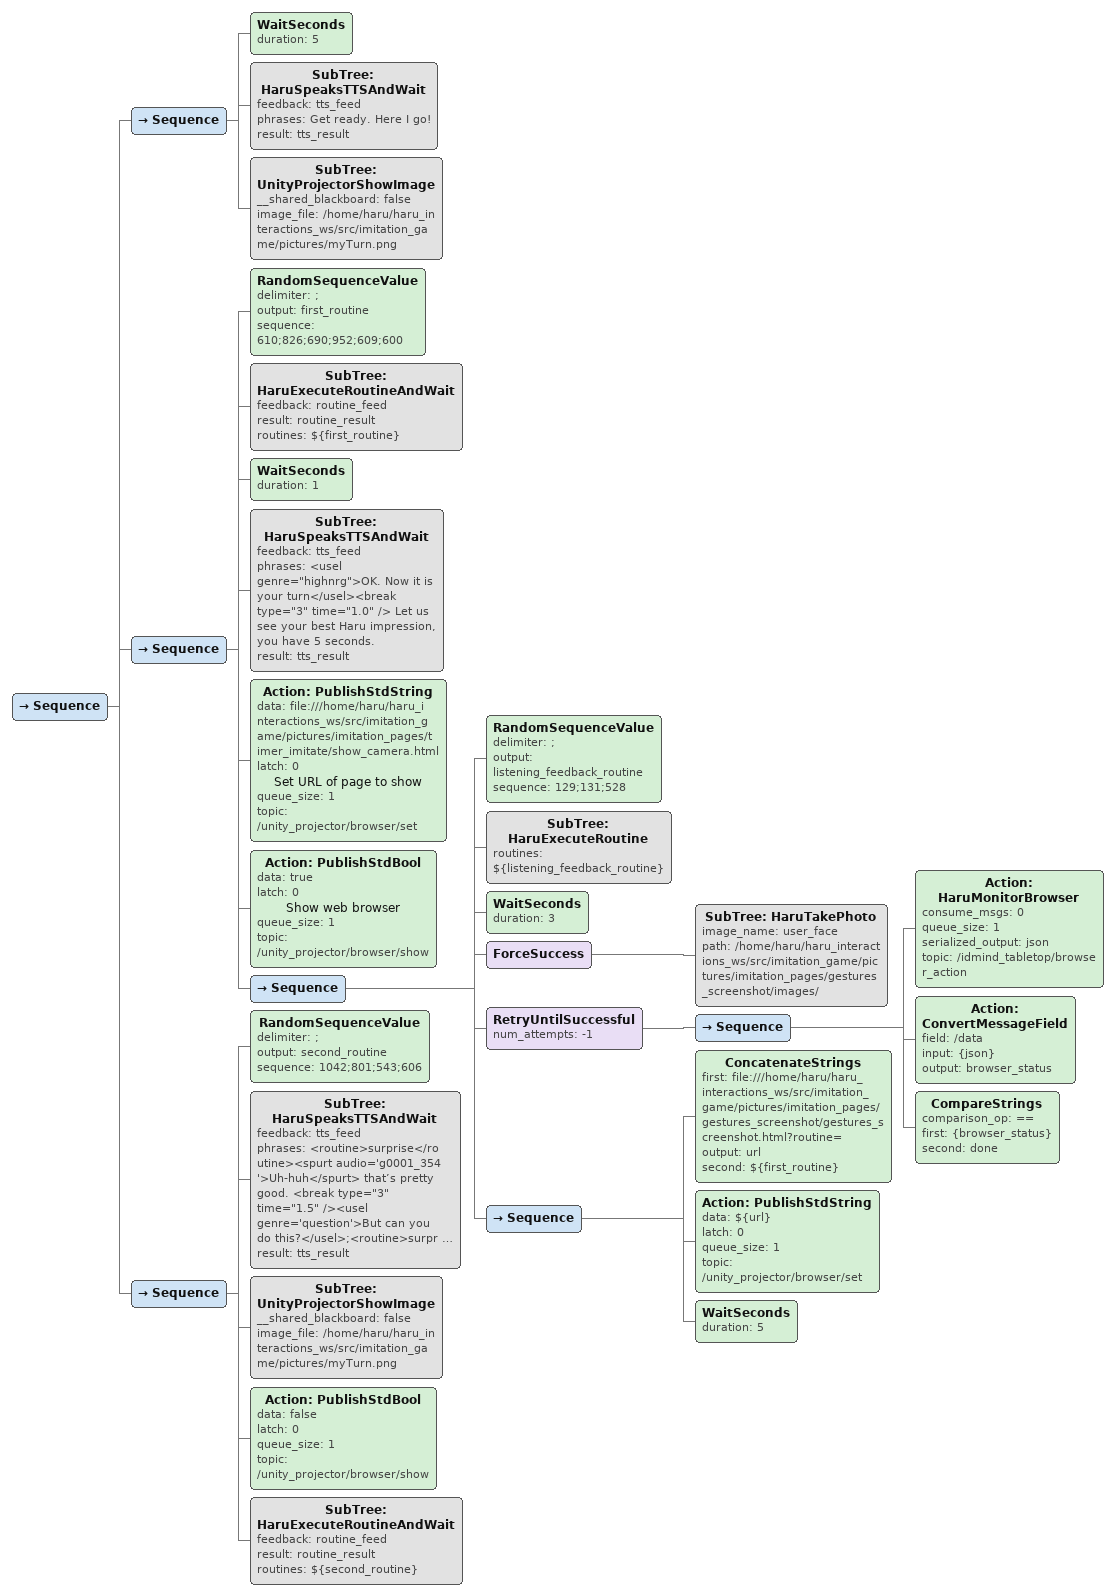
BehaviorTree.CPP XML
<Sequence>
    <Sequence>
        <WaitSeconds duration="5"/>
        <SubTree ID="HaruSpeaksTTSAndWait" feedback="tts_feed" phrases="Get ready. Here I go!" result="tts_result"/>
        <SubTree ID="UnityProjectorShowImage" __shared_blackboard="false" image_file="/home/haru/haru_interactions_ws/src/imitation_game/pictures/myTurn.png"/>
    </Sequence>
    <Sequence>
        <RandomSequenceValue delimiter=";" output="first_routine" sequence="610;826;690;952;609;600"/>
        <SubTree ID="HaruExecuteRoutineAndWait" feedback="routine_feed" result="routine_result" routines="${first_routine}"/>
        <WaitSeconds duration="1"/>
        <SubTree ID="HaruSpeaksTTSAndWait" feedback="tts_feed" phrases="&lt;usel genre=&quot;highnrg&quot;>OK. Now it is your turn&lt;/usel>&lt;break type=&quot;3&quot; time=&quot;1.0&quot; /> Let us see your best Haru impression, you have 5 seconds." result="tts_result"/>
        <Action ID="PublishStdString" data="file:///home/haru/haru_interactions_ws/src/imitation_game/pictures/imitation_pages/timer_imitate/show_camera.html" latch="0" name="Set URL of page to show" queue_size="1" topic="/unity_projector/browser/set"/>
        <Action ID="PublishStdBool" data="true" latch="0" name="Show web browser" queue_size="1" topic="/unity_projector/browser/show"/>
        <Sequence>
            <RandomSequenceValue delimiter=";" output="listening_feedback_routine" sequence="129;131;528"/>
            <SubTree ID="HaruExecuteRoutine" routines="${listening_feedback_routine}"/>
            <WaitSeconds duration="3"/>
            <ForceSuccess>
                <SubTree ID="HaruTakePhoto" image_name="user_face" path="/home/haru/haru_interactions_ws/src/imitation_game/pictures/imitation_pages/gestures_screenshot/images/"/>
            </ForceSuccess>
            <RetryUntilSuccessful num_attempts="-1">
                <Sequence>
                    <Action ID="HaruMonitorBrowser" consume_msgs="0" queue_size="1" serialized_output="json" topic="/idmind_tabletop/browser_action"/>
                    <Action ID="ConvertMessageField" field="/data" input="{json}" output="browser_status"/>
                    <CompareStrings comparison_op="==" first="{browser_status}" second="done"/>
                </Sequence>
            </RetryUntilSuccessful>
            <Sequence>
                <ConcatenateStrings first="file:///home/haru/haru_interactions_ws/src/imitation_game/pictures/imitation_pages/gestures_screenshot/gestures_screenshot.html?routine=" output="url" second="${first_routine}"/>
                <Action ID="PublishStdString" data="${url}" latch="0" queue_size="1" topic="/unity_projector/browser/set"/>
                <WaitSeconds duration="5"/>
            </Sequence>
        </Sequence>
    </Sequence>
    <Sequence>
        <RandomSequenceValue delimiter=";" output="second_routine" sequence="1042;801;543;606"/>
        <SubTree ID="HaruSpeaksTTSAndWait" feedback="tts_feed" phrases="&lt;routine>surprise&lt;/routine>&lt;spurt audio='g0001_354 '>Uh-huh&lt;/spurt> that’s pretty good. &lt;break type=&quot;3&quot; time=&quot;1.5&quot; />&lt;usel genre='question'>But can you do this?&lt;/usel>;&lt;routine>surprise&lt;/routine>&lt;usel genre=&quot;highnrg&quot;>That is not bad! &lt;break type=&quot;3&quot; time=&quot;1.5&quot; />&lt;/usel>&lt;usel genre='question'>But what if I did this instead?&lt;/usel>;&lt;routine>cheeky&lt;/routine>&lt;usel genre=&quot;highnrg&quot;>&lt;spurt audio='g0001_002'>tut tut&lt;/spurt>Not bad, not bad.&lt;break type=&quot;3&quot; time=&quot;1.0&quot; /> But let us see how good you really are.&lt;/usel> " result="tts_result"/>
        <SubTree ID="UnityProjectorShowImage" __shared_blackboard="false" image_file="/home/haru/haru_interactions_ws/src/imitation_game/pictures/myTurn.png"/>
        <Action ID="PublishStdBool" data="false" latch="0" queue_size="1" topic="/unity_projector/browser/show"/>
        <SubTree ID="HaruExecuteRoutineAndWait" feedback="routine_feed" result="routine_result" routines="${second_routine}"/>
    </Sequence>
</Sequence>
